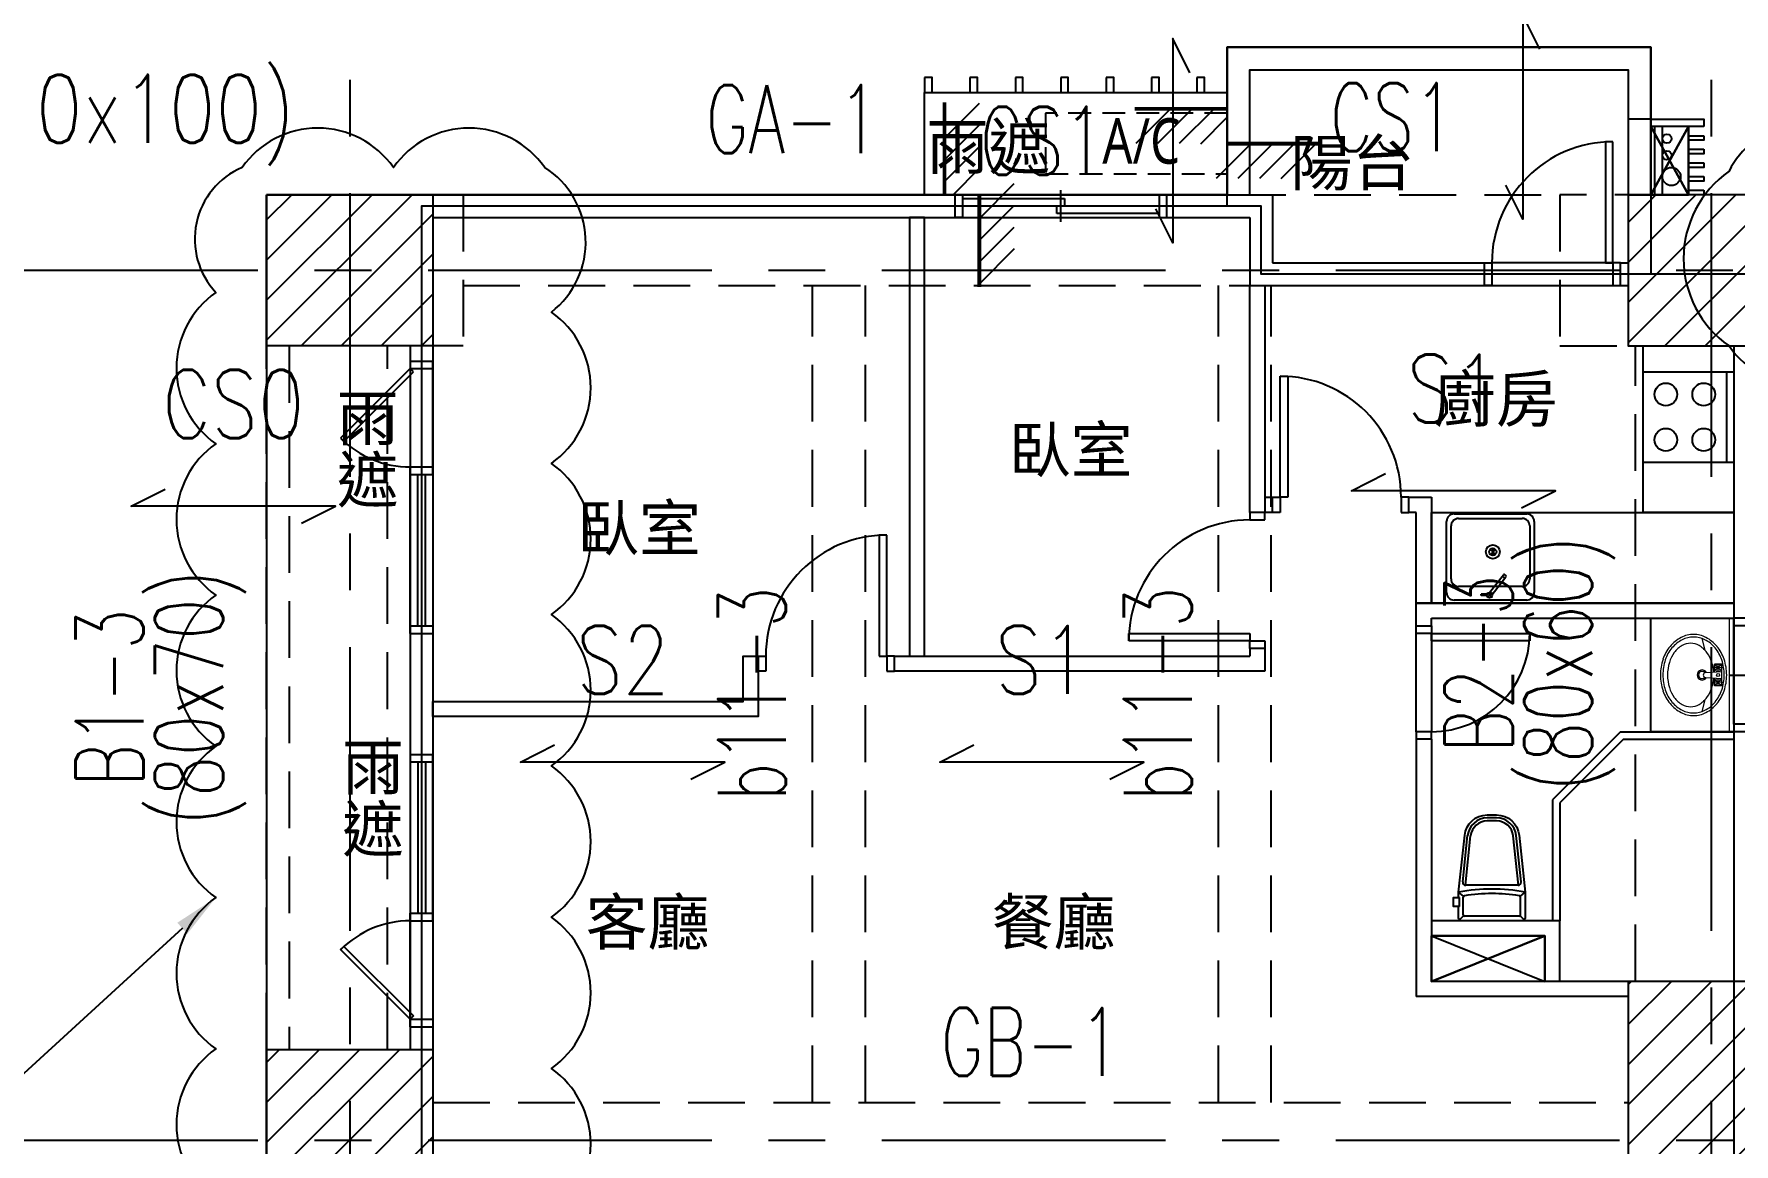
# Model space of a CAD drawing. Header units: millimetres. Extents: x -3377 to 119122, y -22007 to 15479.
# Drawn here: x 39922 to 41046, y 6187 to 6920 of the extents above; entities that cross this region are included whole.
import ezdxf
from ezdxf import colors
from ezdxf.entities.mleader import LeaderData, LeaderLine
from ezdxf.enums import TextEntityAlignment as Align
from ezdxf.math import Vec2, Vec3

# ---------------------------------------------------------------- set-up
doc = ezdxf.new("R2010")
doc.units = ezdxf.units.MM
doc.header["$LTSCALE"] = 150
doc.header["$MEASUREMENT"] = 0
for name, pattern in [('11', [0.15, 0.1, -0.05]), ('CENTER', [2, 1.25, -0.25, 0.25, -0.25]), ('HIDDEN', [0.375, 0.25, -0.125])]:
    doc.linetypes.add(name, pattern=pattern)
doc.layers.get('0').update_dxf_attribs({"plot": 0})
for name, color, linetype in [('A-10-OTHER', 7, 'Continuous'), ('ASSLN', 8, 'Continuous'), ('COL', 1, 'Continuous'), ('FIN', 5, 'Continuous'), ('OPEN', 4, 'Continuous'), ('S-COL', 7, 'Continuous'), ('S-COLB', 4, 'HIDDEN'), ('S-GRID', 1, 'CENTER'), ('S-HATCH-COL', 13, 'Continuous'), ('S-OPEN', 13, 'Continuous'), ('S-RCBMB', 3, 'HIDDEN'), ('S-RCBMG', 2, 'HIDDEN'), ('S-SLAB', 5, 'Continuous'), ('S-SLABT', 2, 'Continuous'), ('S-TEXTB', 3, 'Continuous'), ('S-TEXTC', 3, 'Continuous'), ('S-TEXTG', 2, 'Continuous'), ('S-THIN', 201, 'Continuous'), ('TEXT', 2, 'Continuous'), ('TOIL', 6, 'Continuous'), ('TOILET', 141, 'Continuous'), ('WALL', 2, 'Continuous'), ('WALL2', 3, 'Continuous'), ('WALL3', 4, 'Continuous'), ('機電修改', 1, 'Continuous')]:
    doc.layers.add(name, color=color, linetype=linetype)
for name, color, linetype, plot in [('AREA', 3, 'Continuous', False), ('S-ARCH', 252, 'Continuous', False), ('S-CLOUD_2022-0304', 4, 'Continuous', False), ('機電', 11, 'Continuous', False)]:
    doc.layers.add(name, color=color, linetype=linetype, plot=plot)
doc.styles.add('3E', font='simplex.shx', dxfattribs={"width": 0.8, "height": 45, "bigfont": 'dayus.shx'})
doc.styles.add('CS4', font='romans.shx', dxfattribs={"width": 0.7, "height": 45, "bigfont": 'lsp.shx'})
doc.styles.add('HH', font='')
doc.styles.add('HHV', font='')
doc.styles.add('LSP', font='SIMPLEX.shx', dxfattribs={"width": 0.8, "bigfont": 'lsp.shx'})
doc.styles.get('HH').set_extended_font_data('Microsoft JhengHei')
doc.styles.get('HHV').set_extended_font_data('@微軟正黑體')

# ---------------------------------------------------------------- blocks, each defined once
blk = doc.blocks.new('LINE(2)')
at = {"layer": 'S-GRID'}
for points in [[(-8310.87, -344.9), (-8310.87, -3083.41)], [(-7410.87, -344.9), (-7410.87, -3083.41)], [(-8859.11, -995.91), (-5430.87, -995.91)], [(-8859.11, -1570.91), (-5430.87, -1570.91)]]:
    blk.add_lwpolyline(points, dxfattribs=at)
blk = doc.blocks.new('COL(1F)')
for points in [[(-8365.9, -945.9), (-8235.9, -945.9), (-8235.9, -1045.9), (-8365.9, -1045.9)], [(-7380.9, -945.9), (-7510.9, -945.9), (-7510.9, -1045.9), (-7380.9, -1045.9)], [(-7380.9, -1465.9), (-7465.9, -1465.9), (-7465.9, -1605.9), (-7380.9, -1605.9)], [(-8365.9, -1510.9), (-8255.9, -1510.9), (-8255.9, -1610.9), (-8365.9, -1610.9)]]:
    blk.add_lwpolyline(points, close=True)
blk = doc.blocks.new('COL(2F-16F)')
for points in [[(-8365.9, -945.9), (-8255.9, -945.9), (-8255.9, -1045.9), (-8365.9, -1045.9)], [(-7380.9, -945.9), (-7465.9, -945.9), (-7465.9, -1045.9), (-7380.9, -1045.9)], [(-7380.9, -1465.9), (-7465.9, -1465.9), (-7465.9, -1605.9), (-7380.9, -1605.9)], [(-8365.9, -1510.9), (-8255.9, -1510.9), (-8255.9, -1610.9), (-8365.9, -1610.9)]]:
    blk.add_lwpolyline(points, close=True)
blk = doc.blocks.new('NTSELCH1')
at = {"layer": 'S-THIN'}
for p, q in [((-2.497, 1.536), (-4.033, 0)), ((-1.539, 1.536), (-3.075, 0)), ((-0.581, 1.536), (-2.117, 0)), ((0, 1.536), (0, 0)), ((0, 1.159), (-1.177, -0.018)), ((1.05, 0), (-0.486, -1.536)), ((2.008, 0), (0.472, -1.536)), ((2.966, 0), (1.43, -1.536)), ((3.924, 0), (2.37, -1.554))]:
    blk.add_line(p, q, dxfattribs=at)
at = {"layer": 'S-THIN', "const_width": 0.169}
for points in [[(-4.074, 1.536), (0, 1.536)], [(4.074, 0), (0, 0)]]:
    blk.add_lwpolyline(points, dxfattribs=at)
blk = doc.blocks.new('A$C6D16720C')
at = {"color": 252}
for p, q in [((-1805, 1245), (-1805, 780)), ((-1035, 825), (-960, 855)), ((-1035, 855), (-960, 825))]:
    blk.add_line(p, q, dxfattribs=at)
at = {"color": 252, "linetype": 'HIDDEN'}
blk.add_line((-1790, 1245), (-1790, 780), dxfattribs=at)
at = {"color": 252}
for points in [[(-1170, 1412.5), (-1170, 1345), (-1370, 1345), (-1370, 1412.5)], [(-890, 1065), (-835, 1065), (-835, 990), (-845, 990), (-845, 990), (-890, 990)]]:
    blk.add_lwpolyline(points, close=True, dxfattribs=at)
blk.add_lwpolyline([(-890, 1345), (-865, 1345), (-865, 1390), (-890, 1390), (-890, 1345), (-865, 1390), (-865, 1345), (-890, 1390)], dxfattribs=at)
at = {"layer": 'A-10-OTHER', "color": 252}
for points in [[(-1370, 1422.5), (-1370, 1412.5), (-1365, 1412.5), (-1365, 1422.5)], [(-1340, 1422.5), (-1340, 1412.5), (-1335, 1412.5), (-1335, 1422.5)], [(-1310, 1422.5), (-1310, 1412.5), (-1305, 1412.5), (-1305, 1422.5)], [(-1280, 1422.5), (-1280, 1412.5), (-1275, 1412.5), (-1275, 1422.5)], [(-1250, 1422.5), (-1250, 1412.5), (-1245, 1412.5), (-1245, 1422.5)], [(-1220, 1422.5), (-1220, 1412.5), (-1215, 1412.5), (-1215, 1422.5)], [(-1190, 1422.5), (-1190, 1412.5), (-1185, 1412.5), (-1185, 1422.5)]]:
    blk.add_lwpolyline(points, close=True, dxfattribs=at)
at = {"layer": 'AREA', "color": 252}
blk.add_lwpolyline([(-1147.5, 1292.5), (-1147.5, 1337.5), (-1170, 1337.5), (-1170, 1442.5), (-890, 1442.5), (-890, 1292.5)], close=True, dxfattribs=at)
blk.add_lwpolyline([(-827.5, 1292.5), (-1147.5, 1292.5), (-1147.5, 1337.5), (-1702.5, 1337.5), (-1702.5, 707.5), (-1522.5, 707.5), (-1522.5, 497.5), (-1702.5, 497.5), (-1782.5, 497.5), (-1782.5, 227.5), (-1702.5, 227.5), (-1702.5, -637.5), (-1147.5, -637.5), (-1147.5, -592.5), (-557.5, -592.5)], dxfattribs=at)
at = {"layer": 'ASSLN', "color": 252}
for points in [[(-855, 1390), (-890, 1390), (-890, 1395), (-855, 1395)], [(-855, 1384), (-855, 1381), (-865, 1381), (-865, 1384)], [(-855, 1375), (-855, 1372), (-865, 1372), (-865, 1375)], [(-855, 1366), (-855, 1363), (-865, 1363), (-865, 1366)], [(-855, 1357), (-855, 1354), (-865, 1354), (-865, 1357)], [(-855, 1348), (-855, 1345), (-865, 1345), (-865, 1348)]]:
    blk.add_lwpolyline(points, close=True, dxfattribs=at)
at = {"layer": 'COL', "color": 252}
for points in [[(-1805, 1345), (-1695, 1345), (-1695, 1245), (-1805, 1245)], [(-820, 1345), (-905, 1345), (-905, 1245), (-820, 1245)], [(-820, 825), (-905, 825), (-905, 685), (-820, 685)], [(-1805, 780), (-1695, 780), (-1695, 680), (-1805, 680)]]:
    blk.add_lwpolyline(points, close=True, dxfattribs=at)
at = {"layer": 'FIN', "color": 252}
for p, q in [((-895, 1228), (-835, 1228)), ((-895, 1168), (-895, 1228)), ((-840, 1228), (-840, 1168)), ((-835, 1228), (-835, 1168)), ((-835, 1168), (-895, 1168)), ((-1025, 1082), (-1025, 1129)), ((-1022, 1091), (-1022, 1126)), ((-1020, 1134), (-972, 1134)), ((-1017, 1131), (-975, 1131)), ((-970, 1126), (-970, 1091)), ((-967, 1129), (-967, 1082)), ((-996, 1110.5), (-992.7, 1107.2)), ((-992.7, 1110.5), (-996, 1107.2)), ((-994.4, 1111.2), (-994.4, 1106.5)), ((-996.5, 1082), (-987.3, 1093.8)), ((-994.9, 1080.8), (-985.8, 1092.5)), ((-986.5, 1091.6), (-988.1, 1092.8)), ((-985.8, 1093.3), (-986.6, 1093.9)), ((-975, 1086), (-1017, 1086)), ((-1002.2, 1080), (-1002.2, 1081)), ((-998.1, 1081), (-1002.2, 1081)), ((-998.2, 1080), (-1002.2, 1080)), ((-998.2, 1082), (-994.9, 1078.7)), ((-994.9, 1082), (-998.2, 1078.7)), ((-972, 1077), (-1020, 1077))]:
    blk.add_line(p, q, dxfattribs=at)
blk.add_lwpolyline([(-1035, 1135), (-895, 1135), (-895, 1245)], dxfattribs=at)
for points in [[(-895, 1135), (-895, 1245), (-835, 1245), (-835, 1135)], [(-1035, 1135), (-835, 1135), (-835, 1075), (-1035, 1075)]]:
    blk.add_lwpolyline(points, close=True, dxfattribs=at)
for centre, radius in [((-880, 1213), 7.5), ((-855, 1213), 7.5), ((-880, 1183), 7.5), ((-855, 1183), 7.5), ((-994.4, 1108.9), 4.63), ((-994.4, 1108.9), 2.34), ((-996.6, 1080.3), 1.7)]:
    blk.add_circle(centre, radius, dxfattribs=at)
for centre, radius, start, end in [((-1020, 1129), 5, 90, 180), ((-1017, 1126), 5, 90, 180), ((-975, 1126), 5, 360, 90), ((-972, 1129), 5, 360, 90), ((-1017, 1091), 5, 180, 270), ((-986.9, 1093.5), 0.5, 52.041, 142.041), ((-986.1, 1092.9), 0.5, 322.041, 52.041), ((-975, 1091), 5, 270, 360), ((-1020, 1082), 5, 180, 270), ((-972, 1082), 5, 270, 360)]:
    blk.add_arc(centre, radius, start, end, dxfattribs=at)
at = {"layer": 'OPEN', "color": 252, "linetype": 'Continuous'}
for p, q in [((-915, 1380), (-920, 1380)), ((-920, 1380), (-920, 1300)), ((-915, 1300), (-915, 1380)), ((-1350, 1345), (-1345, 1345)), ((-1345, 1345), (-1345, 1330)), ((-1215, 1345), (-1345, 1345)), ((-1345, 1342.5), (-1277.5, 1342.5)), ((-1215, 1337.5), (-1345, 1337.5)), ((-1282.5, 1332.5), (-1282.5, 1337.5)), ((-1280, 1327), (-1280, 1348)), ((-1277.5, 1342.5), (-1277.5, 1337.5)), ((-1210, 1345), (-1215, 1345)), ((-1215, 1345), (-1215, 1330)), ((-1345, 1330), (-1350, 1330)), ((-1345, 1330), (-1215, 1330)), ((-1215, 1332.5), (-1282.5, 1332.5)), ((-1215, 1330), (-1210, 1330)), ((-1000, 1300), (-995, 1300)), ((-995, 1300), (-995, 1285)), ((-915, 1300), (-995, 1300)), ((-920, 1300), (-915, 1300)), ((-910, 1300), (-915, 1300)), ((-915, 1300), (-915, 1285)), ((-995, 1285), (-1000, 1285)), ((-995, 1285), (-915, 1285)), ((-915, 1285), (-910, 1285)), ((-1135, 1145, 0), (-1135, 1225, 0)), ((-1135, 1225, 0), (-1130, 1225, 0)), ((-1130, 1225, 0), (-1130, 1145, 0)), ((-1710, 1165), (-1710, 1160)), ((-1710, 1160), (-1695, 1160)), ((-1710, 1060), (-1710, 1160)), ((-1705, 1060), (-1705, 1160)), ((-1700, 1060), (-1700, 1160)), ((-1695, 1160), (-1695, 1165)), ((-1695, 1160), (-1695, 1060)), ((-1155, 1135, 0), (-1155, 1130, 0)), ((-1145, 1130, 0), (-1145, 1135, 0)), ((-1140, 1145, 0), (-1135, 1145, 0)), ((-1135, 1135, 0), (-1140, 1135, 0)), ((-1135, 1145, 0), (-1135, 1135, 0)), ((-1130, 1145, 0), (-1135, 1145, 0)), ((-1050, 1145, 0), (-1055, 1145, 0)), ((-1055, 1145, 0), (-1055, 1135, 0)), ((-1055, 1135, 0), (-1050, 1135, 0)), ((-1155, 1130, 0), (-1145, 1130, 0)), ((-1395, 1120, 0), (-1400, 1120, 0)), ((-1400, 1120, 0), (-1400, 1040, 0)), ((-1395, 1040, 0), (-1395, 1120, 0)), ((-1710, 1055), (-1710, 1060)), ((-1710, 1060), (-1695, 1060)), ((-1695, 1060), (-1695, 1055)), ((-1045, 1055), (-1045, 1060)), ((-1035, 1060), (-1035, 1055)), ((-835, 1060), (-835, 1065)), ((-820, 1060), (-835, 1060)), ((-835, 995), (-835, 1060)), ((-1235, 1050, 0), (-1235, 1055, 0)), ((-1235, 1055, 0), (-1155, 1055, 0)), ((-1155, 1050, 0), (-1235, 1050, 0)), ((-1155, 1055, 0), (-1155, 1050, 0)), ((-1155, 1045, 0), (-1155, 1050, 0)), ((-1155, 1050, 0), (-1145, 1050, 0)), ((-1145, 1050, 0), (-1145, 1045, 0)), ((-1035, 1055), (-1045, 1055)), ((-1045, 990), (-1045, 1055)), ((-1035, 1055), (-1035, 990)), ((-1035, 1055), (-970, 1055)), ((-1035, 1050), (-1035, 1055)), ((-970, 1050), (-1035, 1050)), ((-970, 1055), (-970, 1050)), ((-1480, 1040, 0), (-1475, 1040, 0)), ((-1475, 1040, 0), (-1475, 1030, 0)), ((-1400, 1040, 0), (-1395, 1040, 0)), ((-1390, 1040, 0), (-1395, 1040, 0)), ((-1395, 1040, 0), (-1395, 1030, 0)), ((-1475, 1030, 0), (-1480, 1030, 0)), ((-1395, 1030, 0), (-1390, 1030, 0)), ((-838, 1027.5), (-817, 1027.5)), ((-1035, 990), (-1045, 990)), ((-1045, 990), (-1045, 985)), ((-1035, 985), (-1035, 990)), ((-820, 995), (-835, 995)), ((-835, 995), (-835, 990)), ((-1710, 975), (-1710, 970)), ((-1710, 970), (-1695, 970)), ((-1710, 970), (-1710, 870)), ((-1705, 970), (-1705, 870)), ((-1700, 970), (-1700, 870)), ((-1695, 970), (-1695, 975)), ((-1695, 870), (-1695, 970)), ((-1710, 865), (-1710, 870)), ((-1710, 870), (-1695, 870)), ((-1695, 870), (-1695, 865))]:
    blk.add_line(p, q, dxfattribs=at)
at = {"layer": 'OPEN', "color": 252, "linetype": 'Continuous', "lineweight": -2}
for p, q in [((-1710, 1230), (-1756, 1184)), ((-1753.8, 1181.9), (-1707.9, 1227.9)), ((-1710, 1235), (-1710, 1230)), ((-1710, 1230), (-1695, 1230)), ((-1710, 1230), (-1710, 1165)), ((-1707.9, 1227.9), (-1710, 1230)), ((-1695, 1230), (-1695, 1235)), ((-1695, 1165), (-1695, 1230)), ((-1756, 1184), (-1753.8, 1181.9)), ((-1710, 1160), (-1710, 1165)), ((-1710, 1165), (-1695, 1165)), ((-1695, 1165), (-1695, 1160)), ((-1710, 870), (-1710, 865)), ((-1695, 865), (-1695, 870)), ((-1710, 865), (-1695, 865)), ((-1710, 800), (-1710, 865)), ((-1695, 865), (-1695, 800)), ((-1756, 846), (-1753.8, 848.1)), ((-1710, 800), (-1756, 846)), ((-1753.8, 848.1), (-1707.9, 802.1)), ((-1707.9, 802.1), (-1710, 800)), ((-1710, 795), (-1710, 800)), ((-1710, 800), (-1695, 800)), ((-1695, 800), (-1695, 795))]:
    blk.add_line(p, q, dxfattribs=at)
at = {"layer": 'OPEN', "color": 252, "linetype": 'Continuous'}
for centre, radius, start, end in [((-915, 1300), 80, 90, 180), ((-1135, 1145, 0), 80, 0, 90), ((-1155, 1050, 0), 80, 90, 180), ((-1395, 1040, 0), 80, 90, 180), ((-1035, 1055), 65, 270, 0)]:
    blk.add_arc(centre, radius, start, end, dxfattribs=at)
at = {"layer": 'OPEN', "color": 252, "linetype": 'Continuous', "lineweight": -2}
for centre, start, end in [((-1710, 1230), 225, 270), ((-1710, 800), 90, 135)]:
    blk.add_arc(centre, 65, start, end, dxfattribs=at)
at = {"layer": 'TOIL', "color": 252}
for p, q in [((-910, 990), (-955, 945)), ((-910, 990), (-835, 990)), ((-907.9, 985), (-950, 942.9)), ((-907.9, 985), (-835, 985)), ((-955, 945), (-955, 865)), ((-991.9, 933, 0), (-998.1, 933, 0)), ((-950, 942.9), (-950, 865)), ((-991.9, 931, 0), (-998.1, 931, 0)), ((-1014.3, 890.7, 0), (-1011.1, 921.4, 0)), ((-1012.5, 888.5, 0), (-1009.1, 921.2, 0)), ((-977.5, 888.5, 0), (-980.9, 921.2, 0)), ((-975.7, 890.7, 0), (-978.9, 921.4, 0)), ((-977.7, 888.5, 0), (-1012.3, 888.5, 0)), ((-1013.8, 881.3, 0), (-1017, 884, 0)), ((-1016.4, 880.4, 0), (-1017, 880.4, 0)), ((-1016.4, 874.4, 0), (-1016.4, 880.4, 0)), ((-1016.4, 880.4, 0), (-1016.4, 880.4, 0)), ((-1016.4, 880.4, 0), (-1016.4, 880.4, 0)), ((-1016.4, 880.4, 0), (-1016.4, 880.4, 0)), ((-1016.4, 880.4, 0), (-1016.4, 880.4, 0)), ((-1014, 869, 0), (-1014, 880.6, 0)), ((-976.2, 881.3, 0), (-973, 884, 0)), ((-976, 869, 0), (-976, 880.6, 0)), ((-1016.4, 874.4, 0), (-1017, 874.4, 0)), ((-1013.7, 868.3, 0), (-1016.4, 865.6, 0)), ((-977, 868, 0), (-1013, 868, 0)), ((-976.3, 868.3, 0), (-973.6, 865.6, 0))]:
    blk.add_line(p, q, dxfattribs=at)
blk.add_lwpolyline([(-1017, 874.4), (-1020.4, 874.4), (-1020.4, 880.4), (-1017, 880.4), (-1017, 884), (-1013, 921.6, -0.383798), (-998.1, 935), (-991.9, 935, -0.383798), (-977, 921.6), (-973, 884), (-973, 867, -0.414214), (-975, 865), (-1015, 865, -0.414214), (-1017, 867)], format="xyb", close=True, dxfattribs=at)
for centre, radius, start, end in [((-998.1, 920, 0), 13, 90, 173.9868), ((-991.9, 920, 0), 13, 6.0132, 90), ((-998.1, 920, 0), 11, 90, 173.9868), ((-991.9, 920, 0), 11, 6.0132, 90), ((-1012.3, 890.5, 0), 2, 173.9868, 270), ((-977.7, 890.5, 0), 2, 270, 6.0132), ((-995, 764, 0), 122, 79.6111, 100.3889), ((-1013, 880.6, 0), 1, 98.7743, 180), ((-995, 764, 0), 119, 81.2257, 98.7743), ((-977, 880.6, 0), 1, 0, 81.2257), ((-1013, 869, 0), 1, 180, 270), ((-977, 869, 0), 1, 270, 0)]:
    blk.add_arc(centre, radius, start, end, dxfattribs=at)
at = {"layer": 'TOILET', "color": 252, "lineweight": 13}
for p, q in [((-890, 990), (-890, 1065)), ((-835, 1065), (-890, 1065)), ((-838, 990), (-838, 1065)), ((-835, 1065), (-835, 990)), ((-854.1, 1043.9), (-856, 1051.6)), ((-843.1, 1034.7), (-847.9, 1034.7)), ((-847.9, 1029.5), (-847.9, 1034.7)), ((-847.2, 1030.6), (-843.8, 1034)), ((-847.2, 1034), (-843.8, 1030.6)), ((-845.5, 1029.9), (-845.5, 1034.7)), ((-843.1, 1020.3), (-843.1, 1034.7)), ((-853.8, 1029.1), (-843.1, 1029.9)), ((-853.8, 1025.9), (-843.1, 1025.1)), ((-843.1, 1032.3), (-847.9, 1032.3)), ((-847.9, 1020.3), (-847.9, 1025.5)), ((-843.1, 1022.7), (-847.9, 1022.7)), ((-847.2, 1021), (-843.8, 1024.4)), ((-847.2, 1024.4), (-843.8, 1021)), ((-845.5, 1020.3), (-845.5, 1025.1)), ((-843.1, 1020.3), (-847.9, 1020.3)), ((-856, 1003.4), (-854.1, 1011.1)), ((-835, 990), (-890, 990))]:
    blk.add_line(p, q, dxfattribs=at)
for centre, radius in [((-845.5, 1032.3), 2.39), ((-845.5, 1022.7), 2.39), ((-845.5, 1027.5), 0.955)]:
    blk.add_circle(centre, radius, dxfattribs=at)
for centre, radius, start, end in [((-856.4, 1029.3), 27, 140.5995, 161.2094), ((-856.4, 1029.3), 25.4, 140.5995, 161.2094), ((-859.6, 1031.9), 22.8, 116.76, 140.5995), ((-859.6, 1031.9), 21.2, 116.76, 140.5995), ((-861, 1032.6), 16.6, 119.6635, 143.9728), ((-861.7, 1036.1), 18.2, 90.0001, 116.7601), ((-861.7, 1036.1), 16.5, 90.0001, 116.7601), ((-863.6, 1037.2), 11.3, 90.0001, 119.6635), ((-863.6, 1037.2), 11.3, 60.3367, 90.0001), ((-861.7, 1036.1), 18.2, 63.2401, 90.0001), ((-861.7, 1036.1), 16.5, 63.2401, 90.0001), ((-866.3, 1032.6), 16.6, 36.0274, 60.3367), ((-863.8, 1031.9), 21.2, 39.4007, 63.2402), ((-863.8, 1031.9), 22.8, 39.4007, 63.2402), ((-867.1, 1029.3), 25.4, 18.7908, 39.4008), ((-867.1, 1029.3), 27, 18.7908, 39.4008), ((-851.2, 1027.5), 32.4, 161.2094, 180.0001), ((-851.2, 1027.5), 30.8, 161.2094, 180.0001), ((-850.1, 1027.5), 28.8, 163.2353, 180.0001), ((-856.8, 1029.5), 21.8, 143.9727, 163.2354), ((-870.5, 1029.5), 21.8, 16.7648, 36.0275), ((-877.1, 1027.5), 28.8, 3.9273, 16.7648), ((-872.2, 1027.5), 30.8, 0.0001, 18.7908), ((-872.2, 1027.5), 32.4, 0.0001, 18.7908), ((-851.2, 1027.5), 32.4, 180.0001, 198.7908), ((-851.2, 1027.5), 30.8, 180.0001, 198.7908), ((-850.1, 1027.5), 28.8, 180.0001, 196.7649), ((-856, 1027.5), 3.34, 28.7784, 331.2218), ((-856, 1027.5), 2.39, 39.073, 320.9273), ((-853.8, 1027.5), 1.56, 90.0001, 270.0001), ((-877.1, 1027.5), 28.8, 343.2354, 356.0729), ((-872.2, 1027.5), 30.8, 341.2094, 0.0001), ((-872.2, 1027.5), 32.4, 341.2094, 0.0001), ((-856.4, 1025.8), 27, 198.7908, 219.4008), ((-856.4, 1025.8), 25.4, 198.7908, 219.4008), ((-856.8, 1025.5), 21.8, 196.7648, 216.0275), ((-861, 1022.4), 16.6, 216.0274, 240.3368), ((-866.3, 1022.4), 16.6, 299.6635, 323.9728), ((-870.5, 1025.5), 21.8, 323.9727, 343.2354), ((-867.1, 1025.8), 25.4, 320.5995, 341.2094), ((-867.1, 1025.8), 27, 320.5994, 341.2094), ((-859.6, 1023.1), 22.8, 219.4007, 243.2402), ((-859.6, 1023.1), 21.2, 219.4007, 243.2402), ((-861.7, 1018.9), 18.2, 243.2401, 270.0001), ((-863.6, 1017.8), 11.3, 240.3367, 270.0001), ((-861.7, 1018.9), 16.5, 243.2401, 270.0001), ((-863.6, 1017.8), 11.3, 270.0001, 299.6635), ((-861.7, 1018.9), 16.5, 270.0001, 296.7601), ((-861.7, 1018.9), 18.2, 270.0001, 296.7601), ((-863.8, 1023.1), 21.2, 296.76, 320.5995), ((-863.8, 1023.1), 22.8, 296.76, 320.5995)]:
    blk.add_arc(centre, radius, start, end, dxfattribs=at)
at = {"layer": 'WALL', "color": 252}
for p, q in [((-1695, 1345), (-1140, 1345)), ((-1350, 1345), (-1350, 1330)), ((-1210, 1345), (-1210, 1330)), ((-1140, 1345), (-1140, 1300)), ((-1695, 1330), (-1155, 1330)), ((-1155, 1330), (-1155, 1285)), ((-1140, 1300), (-1000, 1300)), ((-1000, 1285), (-1000, 1300)), ((-910, 1285), (-910, 1300)), ((-910, 1300), (-905, 1300)), ((-1155, 1285), (-1000, 1285)), ((-910, 1285), (-905, 1285)), ((-1710, 1245), (-1710, 780)), ((-1695, 1245), (-1695, 760)), ((-1710, 1235), (-1695, 1235)), ((-1710, 1075), (-1710, 1055)), ((-1695, 1075), (-1695, 1055)), ((-820, 1065), (-835, 1065)), ((-1710, 1055), (-1695, 1055)), ((-820, 990), (-835, 990)), ((-1710, 975), (-1695, 975)), ((-1710, 795), (-1695, 795))]:
    blk.add_line(p, q, dxfattribs=at)
blk.add_lwpolyline([(-905, 1345), (-890, 1345), (-890, 1395), (-905, 1395)], close=True, dxfattribs=at)
blk.add_lwpolyline([(-835, 1245), (-835, 475)], dxfattribs=at)
at = {"layer": 'WALL2', "color": 252}
for p, q in [((-1380, 1330, 0), (-1380, 1040, 0)), ((-1370, 1330, 0), (-1380, 1330, 0)), ((-1370, 1040, 0), (-1370, 1330, 0)), ((-1155, 1135, 0), (-1155, 1285, 0)), ((-1145, 1285, 0), (-1145, 1135)), ((-1145, 1135), (-1155, 1135, 0)), ((-1145, 1145, 0), (-1140, 1145, 0)), ((-1140, 1135, 0), (-1145, 1135, 0)), ((-1140, 1135, 0), (-1140, 1145, 0)), ((-1050, 1145, 0), (-1045, 1145, 0)), ((-1050, 1135, 0), (-1050, 1145, 0)), ((-1045, 1135, 0), (-1050, 1135, 0)), ((-1045, 1145, 0), (-1035, 1145, 0)), ((-1045, 1075), (-1045, 1135, 0)), ((-1035, 1145, 0), (-1035, 1075)), ((-1035, 1075), (-1045, 1075)), ((-1045, 1075), (-835, 1075)), ((-1045, 1060), (-1045, 1075)), ((-1045, 1060), (-1035, 1060)), ((-1035, 1065), (-835, 1065)), ((-1035, 1060), (-1035, 1065)), ((-1390, 1030, 0), (-1390, 1040, 0)), ((-1390, 1040, 0), (-1155, 1040, 0)), ((-1155, 1045, 0), (-1155, 1040, 0)), ((-1145, 1045, 0), (-1155, 1045, 0)), ((-1145, 1045, 0), (-1145, 1040, 0)), ((-1145, 1040, 0), (-1145, 1030, 0)), ((-1145, 1030, 0), (-1390, 1030, 0)), ((-1035, 985), (-1045, 985)), ((-1045, 985), (-1045, 815)), ((-1035, 985), (-1035, 825)), ((-950, 865), (-1035, 865)), ((-960, 855), (-1035, 855)), ((-905, 825), (-1035, 825)), ((-905, 815), (-1045, 815))]:
    blk.add_line(p, q, dxfattribs=at)
at = {"layer": 'WALL2', "color": 252, "linetype": 'Continuous'}
for p, q in [((-960, 825), (-960, 855)), ((-950, 825), (-950, 865))]:
    blk.add_line(p, q, dxfattribs=at)
at = {"layer": 'WALL2', "color": 252, "elevation": 0}
blk.add_lwpolyline([(-1480, 1040), (-1480, 1000), (-1695, 1000), (-1695, 1010), (-1490, 1010), (-1490, 1040), (-1480, 1040)], close=True, dxfattribs=at)
at = {"layer": 'WALL3', "color": 252}
for points in [[(-1170, 1345), (-1170, 1442.5), (-890, 1442.5), (-890, 1345)], [(-1155, 1345), (-1155, 1427.5), (-905, 1427.5), (-905, 1427.5), (-905, 1345)]]:
    blk.add_lwpolyline(points, dxfattribs=at)
at = {"layer": '機電', "color": 252}
for p, q in [((-887.3, 1345), (-887.3, 1390)), ((-882.3, 1345), (-882.3, 1390))]:
    blk.add_line(p, q, dxfattribs=at)
at = {"layer": '機電', "color": 252, "linetype": '11'}
blk.add_lwpolyline([(-1170, 1358.8), (-1170, 1398.8), (-1290, 1398.8), (-1290, 1358.8)], close=True, dxfattribs=at)
at = {"layer": '機電', "color": 252}
for centre, radius in [((-879.3, 1382), 3), ((-879.3, 1371), 3), ((-876.3, 1357), 6)]:
    blk.add_circle(centre, radius, dxfattribs=at)
at = {"layer": '機電修改', "color": 252}
for p, q in [((-890, 1390), (-865, 1345)), ((-865, 1390), (-890, 1345))]:
    blk.add_line(p, q, dxfattribs=at)
blk.add_lwpolyline([(-890, 1390), (-890, 1345), (-865, 1345), (-865, 1390), (-890, 1390)], dxfattribs=at)
at = {"layer": 'TEXT', "color": 252, "style": 'HH'}
for s, p in [('雨遮', (-1327.8, 1361.8)), ('陽台', (-1087.3, 1351.1)), ('廚房', (-992.4, 1195)), ('臥室', (-1273.5, 1161.4)), ('臥室', (-1558.8, 1109.6)), ('客廳', (-1553.1, 849.2)), ('餐廳', (-1284.7, 849.3))]:
    blk.add_text(s, height=30, dxfattribs=at).set_placement(p, align=Align.CENTER)
at = {"layer": 'TEXT', "color": 252, "style": 'HHV'}
for p in [(-1753.7, 1177.5), (-1750.2, 946.7)]:
    blk.add_text('雨遮', height=30, rotation=270, dxfattribs=at).set_placement(p, align=Align.CENTER)
at = {"layer": '機電', "color": 252, "style": 'HH', "width": 0.8}
blk.add_text('A/C', height=30, dxfattribs=at).set_placement((-1252.5, 1365.5))
blk = doc.blocks.new('2022-0217')
blk.add_blockref('A$C6D16720C', (29770.3, -2290.9))
blk = doc.blocks.new('NTSELCH2')
at = {"layer": 'S-THIN'}
for p, q in [((0, 1.536), (0, 0)), ((0.581, 1.536), (2.117, 0)), ((1.539, 1.536), (3.075, 0)), ((2.497, 1.536), (4.033, 0)), ((0, 1.159), (1.177, -0.018)), ((-3.924, 0), (-2.37, -1.554)), ((-2.966, 0), (-1.43, -1.536)), ((-2.008, 0), (-0.472, -1.536)), ((-1.05, 0), (0.486, -1.536))]:
    blk.add_line(p, q, dxfattribs=at)
at = {"layer": 'S-THIN', "const_width": 0.169}
for points in [[(4.074, 1.536), (0, 1.536)], [(-4.074, 0), (0, 0)]]:
    blk.add_lwpolyline(points, dxfattribs=at)

msp = doc.modelspace()

# ---------------------------------------------------------------- hatches: boundary and pattern name
at = {"layer": 'S-HATCH-COL'}
h = msp.add_hatch(dxfattribs=at)
h.set_pattern_fill('ANSI31', color=256, scale=150, style=0)
h.paths.add_polyline_path([(42850.73, 6239.23), (42960.73, 6239.23), (42960.73, 6139.23), (42850.73, 6139.23)])
h.paths.add_polyline_path([(42850.73, 5499.23), (42960.73, 5499.23), (42960.73, 5399.23), (42850.73, 5399.23)])
h.paths.add_polyline_path([(42850.73, 4924.23), (42960.73, 4924.23), (42960.73, 4824.23), (42850.73, 4824.23)])
h.paths.add_polyline_path([(41745.73, 4924.23), (41855.73, 4924.23), (41855.73, 4824.23), (41745.73, 4824.23)])
h.paths.add_polyline_path([(41090.73, 4924.23), (40980.73, 4924.23), (40980.73, 4824.23), (41090.73, 4824.23)])
h.paths.add_polyline_path([(40075.73, 6814.23), (40185.73, 6814.23), (40185.73, 6714.23), (40075.73, 6714.23)])
h.paths.add_polyline_path([(40075.73, 6249.23), (40185.73, 6249.23), (40185.73, 6149.23), (40075.73, 6149.23)])
h.paths.add_polyline_path([(40075.73, 5514.23), (40185.73, 5514.23), (40185.73, 5414.23), (40075.73, 5414.23)])
h.paths.add_polyline_path([(40075.73, 4924.23), (40185.73, 4924.23), (40185.73, 4824.23), (40075.73, 4824.23)])
h.paths.add_polyline_path([(41060.73, 6814.23), (40975.73, 6814.23), (40975.73, 6714.23), (41060.73, 6714.23)])
h.paths.add_polyline_path([(41795.73, 5469.23), (41880.73, 5469.23), (41880.73, 5329.23), (41795.73, 5329.23)])
h.paths.add_polyline_path([(41795.73, 6294.23), (41880.73, 6294.23), (41880.73, 6154.23), (41795.73, 6154.23)])
h.paths.add_polyline_path([(41060.73, 6294.23), (40975.73, 6294.23), (40975.73, 6154.23), (41060.73, 6154.23)])
h.paths.add_polyline_path([(40975.73, 5469.23), (41060.73, 5469.23), (41060.73, 5329.23), (40975.73, 5329.23)])
h.paths.add_polyline_path([(41795.73, 6814.23), (41880.73, 6814.23), (41880.73, 6714.23), (41795.73, 6714.23)])
h.paths.add_polyline_path([(42850.73, 6814.23), (42960.73, 6814.23), (42960.73, 6714.23), (42850.73, 6714.23)])

# ---------------------------------------------------------------- linework, layer by layer
at = {"layer": 'S-CLOUD_2022-0304'}
msp.add_lwpolyline([(41042.43, 6714.23, 0.5205671), (41142.43, 6714.23, 0.5205671), (41242.43, 6714.23, 0.5205671), (41342.43, 6714.23, 0.5205671), (41442.43, 6714.23, 0.5205671), (41542.43, 6714.23, 0.5205671), (41642.43, 6714.23, 0.5205671), (41742.43, 6714.23, 0.5205671), (41842.43, 6714.23, 0.5205671), (41870.73, 6785.93, 0.5205671), (41828.45, 6843.65, 0.5205671), (41728.45, 6843.65, 0.5205671), (41628.45, 6843.65, 0.5205671), (41528.45, 6843.65, 0.5205671), (41428.45, 6843.65, 0.5205671), (41328.45, 6843.65, 0.5205671), (41228.45, 6843.65, 0.5205671), (41128.45, 6843.65, 0.5205671), (41042.43, 6829.67, 0.5205671)], format="xyb", close=True, dxfattribs=at)
msp.add_lwpolyline([(40263.99, 6136.65, 0.5205671), (40263.99, 6236.65, 0.5205671), (40263.99, 6336.65, 0.5205671), (40263.99, 6436.65, 0.5205671), (40263.99, 6536.65, 0.5205671), (40263.99, 6636.65, 0.5205671), (40263.99, 6736.65, 0.5205671), (40259.57, 6832.22, 0.5205671), (40159.57, 6832.22, 0.5205671), (40059.57, 6832.22, 0.5205671), (40042.19, 6749.6, 0.5205671), (40042.19, 6649.6, 0.5205671), (40042.19, 6549.6, 0.5205671), (40042.19, 6449.6, 0.5205671), (40042.19, 6349.6, 0.5205671), (40042.19, 6249.6, 0.5205671), (40042.19, 6149.6, 0.5205671)], format="xyb", dxfattribs=at)
at = {"layer": 'S-OPEN'}
for p, q in [((40845.73, 6324.23), (40920.73, 6294.23)), ((40920.73, 6324.23), (40845.73, 6294.23))]:
    msp.add_line(p, q, dxfattribs=at)
at = {"layer": 'S-RCBMB'}
for p, q in [((40436.57, 6214.23), (40436.57, 6754.23)), ((40471.57, 6214.23), (40471.57, 6754.23)), ((40704.9, 6214.23), (40704.9, 6754.23)), ((40739.9, 6214.23), (40739.9, 6754.23))]:
    msp.add_line(p, q, dxfattribs=at)
at = {"layer": 'S-RCBMG'}
for p, q in [((40205.73, 6814.23), (40930.73, 6814.23)), ((40205.73, 6754.23), (40930.73, 6754.23)), ((40075.73, 6249.23), (40075.73, 6714.23)), ((40155.73, 6249.23), (40155.73, 6714.23)), ((40980.73, 6294.23), (40980.73, 6714.23)), ((40185.73, 6214.23), (40975.73, 6214.23))]:
    msp.add_line(p, q, dxfattribs=at)
at = {"layer": 'S-SLAB'}
for points in [[(41060.73, 6814.23), (40990.73, 6814.23), (40990.73, 6911.73), (40710.73, 6911.73), (40710.73, 6814.23), (40075.73, 6814.23)], [(40510.73, 6814.23), (40510.73, 6881.73), (40710.73, 6881.73)], [(40075.73, 6814.23), (40075.73, 6714.23), (40075.73, 5414.23), (40090.73, 5414.23), (40090.73, 4924.23), (40075.73, 4924.23), (40075.73, 4824.23), (40710.73, 4824.23), (40710.73, 4726.73), (40995.73, 4726.73), (40995.73, 4816.73), (42100.73, 4816.73)]]:
    msp.add_lwpolyline(points, dxfattribs=at)
msp.add_lwpolyline([(40845.73, 6324.23), (40920.73, 6324.23), (40920.73, 6294.23), (40845.73, 6294.23)], close=True, dxfattribs=at)
at = {"layer": 'S-SLABT', "color": 1}
for points in [[(40917.38, 6910.45), (40906.13, 6932.95), (40906.13, 6797.95), (40894.88, 6820.45)], [(40685.95, 6894.87), (40674.7, 6917.37), (40674.7, 6782.37), (40663.45, 6804.87)], [(40098.77, 6597.14), (40121.27, 6608.39), (39986.27, 6608.39), (40008.77, 6619.64)], [(40905.32, 6607.33), (40927.82, 6618.58), (40792.82, 6618.58), (40815.32, 6629.83)], [(40356.15, 6427.98), (40378.65, 6439.23), (40243.65, 6439.23), (40266.15, 6450.48)], [(40633.23, 6427.98), (40655.73, 6439.23), (40520.73, 6439.23), (40543.23, 6450.48)]]:
    msp.add_lwpolyline(points, dxfattribs=at)

# ---------------------------------------------------------------- block references
at = {"layer": 'S-ARCH'}
msp.add_blockref('2022-0217', (12110.4, 7760.14), dxfattribs=at)
at = {"layer": 'S-COL'}
msp.add_blockref('COL(2F-16F)', (48441.6, 7760.14), dxfattribs=at)
at = {"layer": 'S-COLB'}
msp.add_blockref('COL(1F)', (48441.6, 7760.14), dxfattribs=at)
at = {"layer": 'S-GRID'}
msp.add_blockref('LINE(2)', (48441.6, 7760.14), dxfattribs=at)
at = {"layer": 'S-THIN', "xscale": 15, "yscale": 15, "zscale": 15, "rotation": 90}
msp.add_blockref('NTSELCH2', (40546.93, 6814.23), dxfattribs=at)
at = {"layer": 'S-THIN', "xscale": 15, "yscale": 15, "zscale": 15}
msp.add_blockref('NTSELCH1', (40710.73, 6847.98), dxfattribs=at)

# ---------------------------------------------------------------- texts
at = {"layer": 'S-SLABT', "color": 2, "style": 'CS4', "width": 0.7}
for p in [(40861.13, 6842.95), (40629.7, 6827.37)]:
    msp.add_text('CS1', height=45, dxfattribs=at).set_placement(p, align=Align.RIGHT)
at = {"layer": 'S-SLABT', "color": 2, "style": '3E', "width": 0.8}
for s, p in [('CS0', (40053.77, 6653.39)), ('S1', (40860.32, 6663.58)), ('S2', (40311.15, 6484.23)), ('S1', (40588.23, 6484.23))]:
    msp.add_text(s, height=45, dxfattribs=at).set_placement(p, align=Align.CENTER)
at = {"layer": 'S-TEXTB', "style": 'CS4', "width": 0.7}
for p in [(40396.57, 6484.23), (40664.9, 6484.23)]:
    msp.add_text('b11-3', height=45, rotation=90, dxfattribs=at).set_placement(p, align=Align.MIDDLE)
at = {"layer": 'S-TEXTC', "style": 'CS4', "width": 0.8}
msp.add_text('(110x100)', height=45, dxfattribs=at).set_placement((40094.45, 6848.53), align=Align.RIGHT)
at = {"layer": 'S-TEXTG', "style": 'CS4', "width": 0.7}
msp.add_text('GA-1', height=45, dxfattribs=at).set_placement((40480.73, 6864.23), align=Align.MIDDLE_RIGHT)
msp.add_text('GB-1', height=45, dxfattribs=at).set_placement((40580.73, 6254.23, 0), align=Align.MIDDLE)
at = {"layer": 'S-TEXTG', "char_height": 45, "attachment_point": 5, "rotation": 90, "line_spacing_factor": 0.7, "style": 'CS4'}
for s, insert in [('{\\W0.7;B2-3\\P(80x60)}', (40910.73, 6504.23)), ('{\\W0.7;B1-3\\P(80x70)}', (40005.73, 6481.73))]:
    msp.add_mtext(s, dxfattribs=dict(at, insert=insert))

# ---------------------------------------------------------------- leaders
at = {"layer": 'S-CLOUD_2022-0304'}
ml = msp.add_multileader_mtext('Standard', dxfattribs=at)
ml.set_content('梁移位', color=256, style='LSP')
ml.set_leader_properties(color=256)
ml.build(insert=Vec2(0, 0))
ml.multileader.update_dxf_attribs({"text_left_attachment_type": 2, "text_right_attachment_type": 2, "dogleg_length": 3, "arrow_head_size": 30, "scale": 15})
ctx = ml.context
ctx.base_point, ctx.scale, ctx.char_height, ctx.arrow_head_size, ctx.landing_gap_size, ctx.plane_origin = Vec3(39323.05, 5905.93), 15, 45, 30, 30, Vec3(40042.19, 6349.6)
ctx.left_attachment, ctx.right_attachment, ctx.text_align_type = 2, 2, 2
notes = []
notes.append((ctx, [(0, (1, 1, 0), (39557.65, 5905.93), (-1, 0), 45, [(0, [(40042.19, 6349.6)], 0, [])])]))
ctx.mtext.insert, ctx.mtext.alignment, ctx.mtext.flow_direction = Vec3(39482.65, 5933.5), 3, 5
for ctx, leaders in notes:
    for number, flags, end, landing, length, lines in leaders:
        leader = LeaderData()
        leader.index, (leader.has_last_leader_line, leader.has_dogleg_vector, leader.attachment_direction) = number, flags
        leader.last_leader_point, leader.dogleg_vector, leader.dogleg_length = Vec3(end), Vec3(landing), length
        for number, points, colour, breaks in lines:
            line = LeaderLine()
            line.index, line.vertices, line.color, line.breaks = number, Vec3.list(points), colors.encode_raw_color(colour), breaks
            leader.lines.append(line)
        ctx.leaders.append(leader)

doc.saveas('drawing.dxf')
